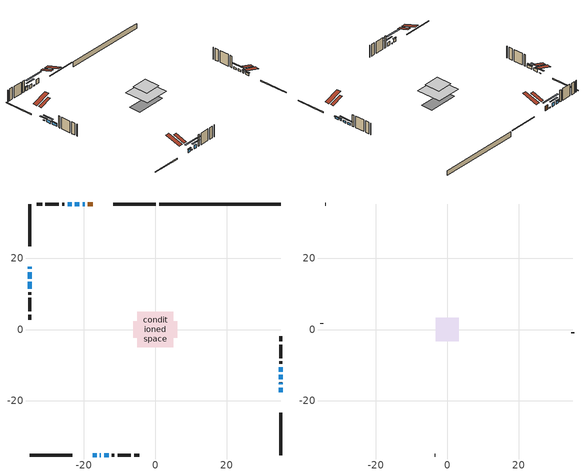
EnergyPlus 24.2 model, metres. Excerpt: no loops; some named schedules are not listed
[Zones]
conditioned space
 floor adiabatic (AdiabaticFloorConstruction): -5.04,-5.04 -5.04,5.04 5.04,5.04 5.04,-5.04 z2.81
 floor foundation (Slab1 construction): -6.16,-2.37 -6.16,2.37 6.16,2.37 6.16,-2.37 z-1.69
 wall outside (RimJoist1 construction): 0.14,35.21 -11.75,35.21 / -35.21,-35.21 -23.32,-35.21 / -35.21,35.21 -35.21,23.32 / 35.21,-35.21 35.21,-23.32 z0.37:0.67
 wall outside (AdiabaticWallConstruction 1): -17.49,35.21 -18.87,35.21 z0.37:2.4
 wall outside (AdiabaticWallConstruction): -35.21,17.58 -35.21,17.02 z0.37:0.55; -17.58,-35.21 -16.48,-35.21 / -23.46,35.21 -24.55,35.21 z0.37:1.68; -35.21,16.09 -35.21,14.28 z0.37:1.45; 35.21,-17.58 35.21,-16.31 z0.37:1.13; -35.21,13.35 -35.21,11.36 z0.37:1.56; -19.8,35.21 -20.38,35.21 / -15.55,-35.21 -15.26,-35.21 z0.37:0.72; 35.21,-15.38 35.21,-14.87 z0.37:1.29; 35.21,-13.94 35.21,-12.72 / 35.21,-11.79 35.21,-10.56 z0.37:1.1; -21.3,35.21 -22.53,35.21 / -14.33,-35.21 -13.11,-35.21 z0.37:1.83
 wall outside (Wall1 construction): -25.48,35.21 -26.15,35.21 / -12.18,-35.21 -11.52,-35.21 / -35.21,10.44 -35.21,9.77 / 35.21,-9.63 35.21,-8.97 z0.37:5.25
 wall outside (Wall2 construction): -27.08,35.21 -30.82,35.21 / -10.59,-35.21 -6.84,-35.21 / -35.21,8.84 -35.21,5.09 / 35.21,-8.04 35.21,-4.29 z0.37:5.25
 wall outside (Wall3 construction): -31.75,35.21 -33.19,35.21 / -5.91,-35.21 -4.48,-35.21 / -35.21,4.17 -35.21,2.73 / 35.21,-3.36 35.21,-1.93 z0.37:5.25
 wall foundation (FoundationWall1 construction): 1.07,35.21,-1.69 1.07,35.21,0.37 31.8,35.21,0.37 31.8,35.21,0.28 35.21,35.21,0.28 35.21,35.21,-1.69
 window (WindowConstruction 9): -35.21,17.58 -35.21,17.02 z0.37:0.55
 window (WindowConstruction 5): -17.58,-35.21 -16.48,-35.21 z0.37:1.68
 window (WindowConstruction 6): -35.21,16.09 -35.21,14.28 z0.37:1.45
 window (WindowConstruction 7): 35.21,-17.58 35.21,-16.31 z0.37:1.13
 window (WindowConstruction 8): -35.21,13.35 -35.21,11.36 z0.37:1.56
 window (WindowConstruction 11): -19.8,35.21 -20.38,35.21 z0.37:0.71
 window (WindowConstruction 12): -15.55,-35.21 -15.26,-35.21 z0.37:0.71
 window (WindowConstruction 10): 35.21,-15.38 35.21,-14.87 z0.37:1.28
 window (WindowConstruction): 35.21,-13.94 35.21,-12.72 z0.37:1.1
 window (WindowConstruction 1): 35.21,-11.79 35.21,-10.56 z0.37:1.1
 window (WindowConstruction 2): -21.31,35.21 -22.53,35.21 z0.37:1.83
 window (WindowConstruction 3): -23.46,35.21 -24.55,35.21 z0.37:1.68
 window (WindowConstruction 4): -14.33,-35.21 -13.11,-35.21 z0.37:1.83
 door (Door): -17.49,35.21 -18.87,35.21 z0.37:2.4
 ceiling adiabatic (AdiabaticFloorConstruction): 5.04,-5.04 5.04,5.04 -5.04,5.04 -5.04,-5.04 z2.81
 roof outside (Roof2 construction): -16.56,35.21,5.25 -16.56,30.35,6.87 -15.28,30.35,6.87 -15.28,35.21,5.25; -18.51,-35.21,5.25 -18.51,-30.35,6.87 -19.79,-30.35,6.87 -19.79,-35.21,5.25; -35.21,18.51,5.25 -30.35,18.51,6.87 -30.35,19.79,6.87 -35.21,19.79,5.25; 35.21,-18.51,5.25 30.35,-18.51,6.87 30.35,-19.79,6.87 35.21,-19.79,5.25
attic - vented
 floor to conditioned space (Floor1 construction Reversed): -3.26,-3.26 -3.26,3.26 3.26,3.26 3.26,-3.26 z5.25
 wall outside (Wall4 construction): -34.12,35.21 -34.28,35.21 / -3.55,-35.21 -3.38,-35.21 / -35.21,1.8 -35.21,1.64 / 35.21,-1 35.21,-0.84 z0.37:5.25
 roof outside (Roof1 construction): -14.35,35.21,5.25 -14.35,28.85,7.37 -12.68,28.85,7.37 -12.68,35.21,5.25; -20.72,-35.21,5.25 -20.72,-28.85,7.37 -22.39,-28.85,7.37 -22.39,-35.21,5.25; -35.21,20.72,5.25 -28.85,20.72,7.37 -28.85,22.39,7.37 -35.21,22.39,5.25; 35.21,-20.72,5.25 28.85,-20.72,7.37 28.85,-22.39,7.37 35.21,-22.39,5.25
shading: -35.21,15.75 -35.21,18.85 -35.62,18.85 -35.62,15.75 z1.82; -16.28,-35.21 -17.78,-35.21 -17.78,-35.62 -16.28,-35.62 z1.88; -35.21,13.01 -35.21,17.36 -35.62,17.36 -35.62,13.01 z2.72; 35.21,-16.11 35.21,-17.78 35.62,-17.78 35.62,-16.11 z1.33; -35.21,11.16 -35.21,13.55 -35.62,13.55 -35.62,11.16 z1.76; -24.09,35.21 -16.08,35.21 -16.08,35.62 -24.09,35.62 z4.43; -11.54,-35.21 -19.27,-35.21 -19.27,-35.62 -11.54,-35.62 z4.43; 35.21,-14.67 35.21,-15.58 35.62,-15.58 35.62,-14.67 z1.49; 35.21,-11.45 35.21,-15.21 35.62,-15.21 35.62,-11.45 z2.37; 35.21,-9.29 35.21,-13.06 35.62,-13.06 35.62,-9.29 z2.37; -23.8,35.21 -20.03,35.21 -20.03,35.62 -23.8,35.62 z3.1; -24.75,35.21 -23.26,35.21 -23.26,35.62 -24.75,35.62 z1.88; -11.84,-35.21 -15.6,-35.21 -15.6,-35.62 -11.84,-35.62 z3.1
[Building]
Building 1: Terrain=Suburbs
[Site:Location]
Saskatoon Intl AP_SK: Latitude {deg}=52.17; Longitude {deg}=-106.7; Time Zone {hr}=-6; Elevation {m}=504; Keep Site Location Information=Yes
[Site:GroundTemperature:Shallow]
-3.29371, -5.9198, -6.13011, -4.88389, 0.118965, 5.09852, 9.41553, 12.1502, 12.3826, 10.1583, 5.95142, 1.12462
[Site:WaterMainsTemperature]
Calculation Method=Schedule; Temperature Schedule=mains temperature schedule
[Material] Roughness=Rough; Thermal Absorptance=0.9
Name | Thickness {m} | Conductivity {W/m-K} | Density {kg/m3} | Specific Heat {J/kg-K} | Solar Absorptance | Visible Absorptance
asphalt or fiberglass shingles | 0.00635 | 0.162714 | 1121.4 | 1465.45 | 0.84 | 0.84
ceiling loosefill ins | 0.0846667 | 0.0480833 | 16.02 | 1046.75 | 0.7 | 0.7
ceiling stud and cavity | 0.1397 | 0.217361 | 65.682 | 1177.47 | 0.7 | 0.7
concrete 4.0 in. | 0.1016 | 1.803125 | 2242.8 | 837.4 | 0.7 | 0.7
concrete 8.0 in. | 0.2032 | 1.803125 | 2242.8 | 837.4 | 0.7 | 0.7
door material | 0.04445 | 0.0451087 | 512.64 | 1214.23 | 0.7 | 0.7
exterior vertical ins | 0.00630178 | 0.029427 | 32.04 | 1214.23 | 0.7 | 0.7
floor covering | 0.0127 | 0.0433444 | 54.468 | 1339.84 | 0.6 | 0.6
floor rigid ins; wall rigid ins | 0.512978 | 0.029427 | 32.04 | 1214.23 | 0.7 | 0.7
floor stud and cavity | 0.1397 | 1.75129 | 37.0049 | 1207.88 | 0.7 | 0.7
furniture material conditioned space 1 | 0.1524 | 0.115458 | 640.8 | 1214.23 | 0.6 | 0.6
gypsum board | 0.0127 | 0.160291 | 801 | 837.4 | 0.6 | 0.6
gypsum board 1 | 0.0127 | 0.160291 | 801 | 837.4 | 0.7 | 0.7
osb sheathing 0.5 in. | 0.0127 | 0.115458 | 512.64 | 1214.23 | 0.7 | 0.7
osb sheathing 0.75 in. | 0.01905 | 0.115458 | 512.64 | 1214.23 | 0.7 | 0.7
osb sheathing 2.0 in. | 0.0508 | 0.115458 | 512.64 | 1214.23 | 0.7 | 0.7
rim joist stud and cavity | 0.0508 | 0.0285197 | 125.044 | 1163.47 | 0.6 | 0.6
roof stud and cavity | 0.2032 | 0.116827 | 78.34581 | 1123.46 | 0.7 | 0.7
wall stud and cavity | 0.1397 | 0.116162 | 139.0536 | 1170.24 | 0.7 | 0.7
wall stud and cavity 1 | 0.1397 | 0.0907762 | 139.0536 | 1170.24 | 0.7 | 0.7
wall stud and cavity 2 | 0.1397 | 0.0985572 | 139.0536 | 1170.24 | 0.7 | 0.7
wall stud and cavity 3 | 0.0889 | 6.1454 | 50.32683 | 1063.81 | 0.6 | 0.6
wall stud and cavity 4 | 0.0889 | 0.380278 | 52.3479 | 1209.89 | 0.7 | 0.7
wall stud and cavity 5 | 0.0889 | 0.391764 | 83.0341 | 1211.67 | 0.7 | 0.7
wood siding | 0.0254 | 0.102417 | 544.68 | 1172.36 | 0.4 | 0.4
wood siding 1 | 0.00254 | 0.102417 | 544.68 | 1172.36 | 0.4 | 0.4
wood siding 2; wood siding 3; wood siding 4 | 0.0254 | 0.102417 | 544.68 | 1172.36 | 0.7 | 0.7
[WindowMaterial:SimpleGlazingSystem]
Name | U-Factor {W/m2-K} | Solar Heat Gain Coefficient
WindowMaterial | 4.33459 | 0.65
WindowMaterial 1 | 2.989467 | 0.59
WindowMaterial 10 | 5.97666 | 0.53
WindowMaterial 2 | 3.599852 | 0.7
WindowMaterial 3 | 4.05466 | 0.69
WindowMaterial 4 | 2.91168 | 0.67
WindowMaterial 5 | 3.30346 | 0.64
WindowMaterial 6 | 4.60599 | 0.65
WindowMaterial 7 | 4.133584 | 0.69
WindowMaterial 8 | 6.492793 | 0.49
WindowMaterial 9 | 4.36809 | 0.64
[Construction]
AdiabaticFloorConstruction: floor stud and cavity, floor rigid ins, osb sheathing 0.75 in., floor covering
AdiabaticWallConstruction: wood siding 3, wall rigid ins, wall stud and cavity 4, gypsum board
AdiabaticWallConstruction 1: wood siding 4, wall rigid ins, wall stud and cavity 4, gypsum board
Door: door material
Floor1 construction Reversed: gypsum board, ceiling stud and cavity, ceiling loosefill ins
FoundationWall1 construction: concrete 8.0 in., gypsum board 1
furniture construction conditioned space 1: furniture material conditioned space 1
PartitionWallConstruction: gypsum board, wall stud and cavity 5, gypsum board
RimJoist1 construction: wood siding 2, osb sheathing 2.0 in., rim joist stud and cavity
Roof1 construction: asphalt or fiberglass shingles
Roof2 construction: asphalt or fiberglass shingles, osb sheathing 0.75 in., roof stud and cavity, gypsum board
Slab1 construction: concrete 4.0 in.
Wall1 construction: wood siding, osb sheathing 0.5 in., wall stud and cavity, gypsum board
Wall2 construction: wood siding, osb sheathing 0.5 in., wall stud and cavity 1, gypsum board
Wall3 construction: wood siding, osb sheathing 0.5 in., wall stud and cavity 2, gypsum board
Wall4 construction: wood siding 1, wall stud and cavity 3
WindowConstruction: WindowMaterial
WindowConstruction 1: WindowMaterial 1
WindowConstruction 10: WindowMaterial 9
WindowConstruction 11; WindowConstruction 12: WindowMaterial 10
WindowConstruction 2: WindowMaterial 2
WindowConstruction 3; WindowConstruction 5: WindowMaterial 3
WindowConstruction 4: WindowMaterial 4
WindowConstruction 6: WindowMaterial 5
WindowConstruction 7: WindowMaterial 6
WindowConstruction 8: WindowMaterial 7
WindowConstruction 9: WindowMaterial 8
[Zone] Multiplier=1; Part of Total Floor Area=Yes
Name | Volume {m3}
attic - vented | 14.6646
conditioned space | 400
[Space]
Name | Zone | Volume {m3}
attic - vented 1 | attic - vented | 14.6646
conditioned space 1 | conditioned space | 400
[ZoneInfiltration:EffectiveLeakageArea]
infil attic - vented 1: Zone or Space=attic - vented 1; Schedule=Always On Discrete; Effective Air Leakage Area {cm2}=1461.26; Stack Coefficient=0.000486514; Wind Coefficient=1.49028e-05
[ZoneMixing]
whole house fan mix: Zone or Space=attic - vented; Schedule=Always On Continuous; Design Flow Rate Calculation Method=Flow/Zone; Design Flow Rate {m3/s}=0; Source Zone or Space=conditioned space
[SurfaceProperty:ExposedFoundationPerimeter]
Slab1: Exposed Perimeter Calculation Method=TotalExposedPerimeter; Total Exposed Perimeter {m}=34.139
[InternalMass] Zone or ZoneList=conditioned space; Space or SpaceList=conditioned space 1
Name | Construction | Surface Area {m2}
furniture mass conditioned space 1 | furniture construction conditioned space 1 | 64.0159
partition wall mass | PartitionWallConstruction | 160.04
[Lights]
interior lighting: Zone or ZoneList or Space or SpaceList=conditioned space 1; Schedule=interior lighting schedule; Design Level Calculation Method=LightingLevel; Lighting Level {W}=343.2; Return Air Fraction=0; Fraction Radiant=0.6; Fraction Visible=0.2; Fraction Replaceable=1
[People]
occupants: Zone or ZoneList or Space or SpaceList=conditioned space 1; Number of People Schedule=occupants schedule; Number of People Calculation Method=People; Number of People=3; Fraction Radiant=0.314171; Sensible Heat Fraction=0.56303; Activity Level Schedule=occupants activity schedule; Carbon Dioxide Generation Rate {m3/s-W}=0; Enable ASHRAE 55 Comfort Warnings=No; Mean Radiant Temperature Calculation Type=EnclosureAveraged
[ElectricEquipment] Zone or ZoneList or Space or SpaceList=conditioned space 1; Design Level Calculation Method=EquipmentLevel
Name | Schedule | Design Level {W} | Fraction Latent | Fraction Radiant | Fraction Lost
clothes dryer | clothes dryer schedule | 140.772 | 0.015 | 0.081 | 0.85
clothes washer | clothes washer schedule | 32.1985 | 0.03 | 0.162 | 0.7
cooking range | cooking range schedule | 215.147 | 0.08 | 0.432 | 0.2
dishwasher | dishwasher schedule | 66.8632 | 0.3 | 0.18 | 0.4
fridge | fridge schedule | 72.9452 | 0 | 0.6 | 0
mech vent house fan | mech vent house fan schedule | 10 | 0 | 0 | 1
mech vent house fan cfis | mech vent house fan cfis schedule | 0 | 0 | 0 | 0
misc plug loads | misc plug loads schedule | 494.7 | 0.045 | 0.513 | 0.1
whole house fan | Always On Discrete | 0 | 0 | 0 | 1
[OtherEquipment] Zone or ZoneList or Space or SpaceList=conditioned space 1; Design Level Calculation Method=EquipmentLevel
Name | Fuel Type | Schedule | Design Level {W} | Fraction Latent | Fraction Radiant | Fraction Lost
clothes dryer 1 | Electricity | clothes dryer schedule | 0 | 0.015 | 0.081 | 0.85
cooking range 1 | Electricity | cooking range schedule | 0 | 0.08 | 0.432 | 0.2
general water use latent | None | general water use schedule | 62.594 | 1 | 0 | 0
general water use sensible | None | general water use schedule | -61.6891 | 0 | 0.6 | 0
mech vent house fan latent load | None | Always On Discrete | 0 | 1 | 0 | 0
mech vent house fan sensible load | None | Always On Discrete | 0 | 0 | 0 | 0
water heater energy adjustment1 | NaturalGas | Always On Discrete | 0.01 | 0 | 0 | 1
[ZoneInfiltration:DesignFlowRate] Zone or ZoneList or Space or SpaceList=conditioned space 1; Schedule=Always On Discrete; Design Flow Rate Calculation Method=Flow/Zone; Design Flow Rate {m3/s}=0
infil flow; natural vent flow; whole house fan flow
[AvailabilityManager:Scheduled]
central ac and furnace airloop Availability Manager: Schedule=Always On Discrete
[Foundation:Kiva]
Foundation Kiva 1: Initial Indoor Air Temperature {C}=21; Wall Height Above Grade {m}=0.369997; Wall Depth Below Slab {m}=0.2032; Custom Block Material Name 1=exterior vertical ins; Custom Block Depth 1 {m}=2.05999; Custom Block X Position 1 {m}=0.2159; Custom Block Z Position 1 {m}=0
[Foundation:Kiva:Settings]
Soil Conductivity {W/m-K}=0.849921; Soil Density {kg/m3}=1842.3; Soil Specific Heat {J/kg-K}=418.7; Ground Solar Absorptivity=0.9; Ground Thermal Absorptivity=0.9; Ground Surface Roughness {m}=0.03; Far-Field Width {m}=40; Deep-Ground Boundary Condition=ZeroFlux; Deep-Ground Depth {m}=40; Minimum Cell Dimension {m}=0.2; Maximum Cell Growth Coefficient=3; Simulation Timestep=Timestep
[Exterior:Lights]
exterior lighting: Schedule=exterior lighting schedule; Design Level {W}=75.6
[EnergyManagementSystem:GlobalVariable]
central_ac_and_furnace_airloop_Fan_RTF
infil_program_Qfan
infil_program_Qinf
natural_vent_program_Qnv
natural_vent_program_Qwhf
[EnergyManagementSystem:Sensor]
Name | Output:Variable or Output:Meter Index Key | Output:Variable or Output:Meter
airflow_gain | infil flow | Infiltration Sensible Heat Gain Energy
airflow_gain_1 | natural vent flow | Infiltration Sensible Heat Gain Energy
airflow_gain_2 | whole house fan flow | Infiltration Sensible Heat Gain Energy
airflow_loss | infil flow | Infiltration Sensible Heat Loss Energy
airflow_loss_1 | natural vent flow | Infiltration Sensible Heat Loss Energy
airflow_loss_2 | whole house fan flow | Infiltration Sensible Heat Loss Energy
clg_load_cond |  | Cooling:EnergyTransfer:Zone:CONDITIONED SPACE
clg_sp_s; clg_sp_s_1 | cooling setpoint | Schedule Value
clothes_dryer_exhaust_0_sch_s | clothes dryer exhaust 0 schedule | Schedule Value
cool_season | cooling season schedule | Schedule Value
htg_load_cond |  | Heating:EnergyTransfer:Zone:CONDITIONED SPACE
htg_sp_s; htg_sp_s_1 | heating setpoint | Schedule Value
ig_ee_conv | clothes dryer | Electric Equipment Convective Heating Energy
ig_ee_conv_2 | cooking range | Electric Equipment Convective Heating Energy
ig_ee_conv_4 | fridge | Electric Equipment Convective Heating Energy
ig_ee_conv_5 | misc plug loads | Electric Equipment Convective Heating Energy
ig_ee_conv_6 | whole house fan | Electric Equipment Convective Heating Energy
ig_ee_rad | clothes dryer | Electric Equipment Radiant Heating Energy
ig_ee_rad_2 | cooking range | Electric Equipment Radiant Heating Energy
ig_ee_rad_4 | fridge | Electric Equipment Radiant Heating Energy
ig_ee_rad_5 | misc plug loads | Electric Equipment Radiant Heating Energy
ig_ee_rad_6 | whole house fan | Electric Equipment Radiant Heating Energy
ig_lgt_conv | interior lighting | Lights Convective Heating Energy
ig_lgt_rad | interior lighting | Lights Radiant Heating Energy
ig_lgt_vis | interior lighting | Lights Visible Radiation Heating Energy
ig_oe_conv | clothes dryer 1 | Other Equipment Convective Heating Energy
ig_oe_conv_1 | cooking range 1 | Other Equipment Convective Heating Energy
ig_oe_conv_2 | general water use latent | Other Equipment Convective Heating Energy
ig_oe_conv_3 | general water use sensible | Other Equipment Convective Heating Energy
ig_oe_conv_4 | water heater energy adjustment1 | Other Equipment Convective Heating Energy
ig_oe_rad | clothes dryer 1 | Other Equipment Radiant Heating Energy
ig_oe_rad_1 | cooking range 1 | Other Equipment Radiant Heating Energy
ig_oe_rad_2 | general water use latent | Other Equipment Radiant Heating Energy
ig_oe_rad_3 | general water use sensible | Other Equipment Radiant Heating Energy
ig_oe_rad_4 | water heater energy adjustment1 | Other Equipment Radiant Heating Energy
ig_ppl_conv | occupants | People Convective Heating Energy
ig_ppl_rad | occupants | People Radiant Heating Energy
im_conv | furniture mass conditioned space 1 | Surface Inside Face Convection Heat Gain Energy
im_conv_1 | partition wall mass | Surface Inside Face Convection Heat Gain Energy
im_ig | furniture mass conditioned space 1 | Surface Inside Face Internal Gains Radiation Heat Gain Energy
im_ig_1 | partition wall mass | Surface Inside Face Internal Gains Radiation Heat Gain Energy
im_lgt | furniture mass conditioned space 1 | Surface Inside Face Lights Radiation Heat Gain Energy
im_lgt_1 | partition wall mass | Surface Inside Face Lights Radiation Heat Gain Energy
im_sol | furniture mass conditioned space 1 | Surface Inside Face Solar Radiation Heat Gain Energy
im_sol_1 | partition wall mass | Surface Inside Face Solar Radiation Heat Gain Energy
im_surf | furniture mass conditioned space 1 | Surface Inside Face Net Surface Thermal Radiation Heat Gain Energy
im_surf_1 | partition wall mass | Surface Inside Face Net Surface Thermal Radiation Heat Gain Energy
mv_conv | mech vent house fan | Electric Equipment Convective Heating Energy
mv_conv_1 | mech vent house fan cfis | Electric Equipment Convective Heating Energy
mv_conv_2 | mech vent house fan latent load | Other Equipment Convective Heating Energy
mv_conv_3 | mech vent house fan sensible load | Other Equipment Convective Heating Energy
mv_rad | mech vent house fan | Electric Equipment Radiant Heating Energy
mv_rad_1 | mech vent house fan cfis | Electric Equipment Radiant Heating Energy
mv_rad_2 | mech vent house fan latent load | Other Equipment Radiant Heating Energy
mv_rad_3 | mech vent house fan sensible load | Other Equipment Radiant Heating Energy
natural_vent_s | natural vent schedule | Schedule Value
out_pb_s |  | Site Outdoor Air Barometric Pressure
out_wt_s |  | Site Outdoor Air Humidity Ratio
site_vw_s |  | Site Wind Speed
ss_back_out | Window1 | Surface Window Shortwave from Zone Back Out Window Heat Transfer Rate
ss_back_out_1 | Window10 | Surface Window Shortwave from Zone Back Out Window Heat Transfer Rate
ss_back_out_10 | Window7 | Surface Window Shortwave from Zone Back Out Window Heat Transfer Rate
ss_back_out_11 | Window8 | Surface Window Shortwave from Zone Back Out Window Heat Transfer Rate
ss_back_out_12 | Window9 | Surface Window Shortwave from Zone Back Out Window Heat Transfer Rate
ss_back_out_2 | Window11 | Surface Window Shortwave from Zone Back Out Window Heat Transfer Rate
ss_back_out_3 | Window13 | Surface Window Shortwave from Zone Back Out Window Heat Transfer Rate
ss_back_out_4 | Window15 | Surface Window Shortwave from Zone Back Out Window Heat Transfer Rate
ss_back_out_5 | Window17 | Surface Window Shortwave from Zone Back Out Window Heat Transfer Rate
ss_back_out_6 | Window19 | Surface Window Shortwave from Zone Back Out Window Heat Transfer Rate
ss_back_out_7 | Window2 | Surface Window Shortwave from Zone Back Out Window Heat Transfer Rate
ss_back_out_8 | Window3 | Surface Window Shortwave from Zone Back Out Window Heat Transfer Rate
ss_back_out_9 | Window5 | Surface Window Shortwave from Zone Back Out Window Heat Transfer Rate
ss_conv | Door1 | Surface Inside Face Convection Heat Gain Energy
ss_conv_1 | Window1 | Surface Inside Face Convection Heat Gain Energy
ss_conv_10 | Window5 | Surface Inside Face Convection Heat Gain Energy
ss_conv_11 | Window7 | Surface Inside Face Convection Heat Gain Energy
ss_conv_12 | Window8 | Surface Inside Face Convection Heat Gain Energy
ss_conv_13 | Window9 | Surface Inside Face Convection Heat Gain Energy
ss_conv_2 | Window10 | Surface Inside Face Convection Heat Gain Energy
ss_conv_3 | Window11 | Surface Inside Face Convection Heat Gain Energy
ss_conv_4 | Window13 | Surface Inside Face Convection Heat Gain Energy
ss_conv_5 | Window15 | Surface Inside Face Convection Heat Gain Energy
ss_conv_6 | Window17 | Surface Inside Face Convection Heat Gain Energy
ss_conv_7 | Window19 | Surface Inside Face Convection Heat Gain Energy
ss_conv_8 | Window2 | Surface Inside Face Convection Heat Gain Energy
ss_conv_9 | Window3 | Surface Inside Face Convection Heat Gain Energy
ss_ig | Door1 | Surface Inside Face Internal Gains Radiation Heat Gain Energy
ss_ig_1 | Window1 | Surface Inside Face Internal Gains Radiation Heat Gain Energy
ss_ig_10 | Window5 | Surface Inside Face Internal Gains Radiation Heat Gain Energy
ss_ig_11 | Window7 | Surface Inside Face Internal Gains Radiation Heat Gain Energy
ss_ig_12 | Window8 | Surface Inside Face Internal Gains Radiation Heat Gain Energy
ss_ig_13 | Window9 | Surface Inside Face Internal Gains Radiation Heat Gain Energy
ss_ig_2 | Window10 | Surface Inside Face Internal Gains Radiation Heat Gain Energy
ss_ig_3 | Window11 | Surface Inside Face Internal Gains Radiation Heat Gain Energy
ss_ig_4 | Window13 | Surface Inside Face Internal Gains Radiation Heat Gain Energy
ss_ig_5 | Window15 | Surface Inside Face Internal Gains Radiation Heat Gain Energy
ss_ig_6 | Window17 | Surface Inside Face Internal Gains Radiation Heat Gain Energy
ss_ig_7 | Window19 | Surface Inside Face Internal Gains Radiation Heat Gain Energy
ss_ig_8 | Window2 | Surface Inside Face Internal Gains Radiation Heat Gain Energy
ss_ig_9 | Window3 | Surface Inside Face Internal Gains Radiation Heat Gain Energy
ss_lgt | Door1 | Surface Inside Face Lights Radiation Heat Gain Energy
ss_sol | Door1 | Surface Inside Face Solar Radiation Heat Gain Energy
ss_surf | Door1 | Surface Inside Face Net Surface Thermal Radiation Heat Gain Energy
ss_surf_1 | Window1 | Surface Inside Face Net Surface Thermal Radiation Heat Gain Energy
ss_surf_10 | Window5 | Surface Inside Face Net Surface Thermal Radiation Heat Gain Energy
ss_surf_11 | Window7 | Surface Inside Face Net Surface Thermal Radiation Heat Gain Energy
ss_surf_12 | Window8 | Surface Inside Face Net Surface Thermal Radiation Heat Gain Energy
ss_surf_13 | Window9 | Surface Inside Face Net Surface Thermal Radiation Heat Gain Energy
ss_surf_2 | Window10 | Surface Inside Face Net Surface Thermal Radiation Heat Gain Energy
ss_surf_3 | Window11 | Surface Inside Face Net Surface Thermal Radiation Heat Gain Energy
ss_surf_4 | Window13 | Surface Inside Face Net Surface Thermal Radiation Heat Gain Energy
ss_surf_5 | Window15 | Surface Inside Face Net Surface Thermal Radiation Heat Gain Energy
ss_surf_6 | Window17 | Surface Inside Face Net Surface Thermal Radiation Heat Gain Energy
ss_surf_7 | Window19 | Surface Inside Face Net Surface Thermal Radiation Heat Gain Energy
ss_surf_8 | Window2 | Surface Inside Face Net Surface Thermal Radiation Heat Gain Energy
ss_surf_9 | Window3 | Surface Inside Face Net Surface Thermal Radiation Heat Gain Energy
ss_trans_in | Window1 | Surface Window Transmitted Solar Radiation Rate
ss_trans_in_1 | Window10 | Surface Window Transmitted Solar Radiation Rate
ss_trans_in_10 | Window7 | Surface Window Transmitted Solar Radiation Rate
ss_trans_in_11 | Window8 | Surface Window Transmitted Solar Radiation Rate
ss_trans_in_12 | Window9 | Surface Window Transmitted Solar Radiation Rate
ss_trans_in_2 | Window11 | Surface Window Transmitted Solar Radiation Rate
ss_trans_in_3 | Window13 | Surface Window Transmitted Solar Radiation Rate
ss_trans_in_4 | Window15 | Surface Window Transmitted Solar Radiation Rate
ss_trans_in_5 | Window17 | Surface Window Transmitted Solar Radiation Rate
ss_trans_in_6 | Window19 | Surface Window Transmitted Solar Radiation Rate
ss_trans_in_7 | Window2 | Surface Window Transmitted Solar Radiation Rate
ss_trans_in_8 | Window3 | Surface Window Transmitted Solar Radiation Rate
ss_trans_in_9 | Window5 | Surface Window Transmitted Solar Radiation Rate
ss_trans_out | Window1 | Surface Inside Face Initial Transmitted Diffuse Transmitted Out Window Solar Radiation Rate
ss_trans_out_1 | Window10 | Surface Inside Face Initial Transmitted Diffuse Transmitted Out Window Solar Radiation Rate
ss_trans_out_10 | Window7 | Surface Inside Face Initial Transmitted Diffuse Transmitted Out Window Solar Radiation Rate
ss_trans_out_11 | Window8 | Surface Inside Face Initial Transmitted Diffuse Transmitted Out Window Solar Radiation Rate
ss_trans_out_12 | Window9 | Surface Inside Face Initial Transmitted Diffuse Transmitted Out Window Solar Radiation Rate
ss_trans_out_2 | Window11 | Surface Inside Face Initial Transmitted Diffuse Transmitted Out Window Solar Radiation Rate
ss_trans_out_3 | Window13 | Surface Inside Face Initial Transmitted Diffuse Transmitted Out Window Solar Radiation Rate
ss_trans_out_4 | Window15 | Surface Inside Face Initial Transmitted Diffuse Transmitted Out Window Solar Radiation Rate
ss_trans_out_5 | Window17 | Surface Inside Face Initial Transmitted Diffuse Transmitted Out Window Solar Radiation Rate
ss_trans_out_6 | Window19 | Surface Inside Face Initial Transmitted Diffuse Transmitted Out Window Solar Radiation Rate
ss_trans_out_7 | Window2 | Surface Inside Face Initial Transmitted Diffuse Transmitted Out Window Solar Radiation Rate
